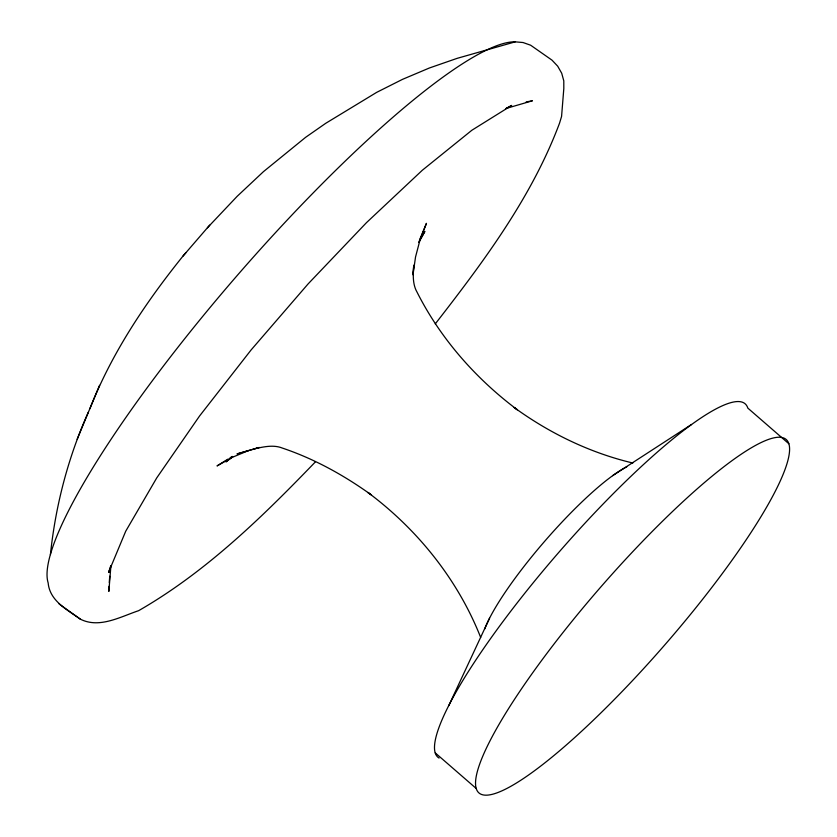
<?xml version="1.0" encoding="UTF-8"?>
<svg xmlns="http://www.w3.org/2000/svg" width="837" height="837" viewBox="0 0 837 837"><rect width="100%" height="100%" fill="white"/><g stroke="black" fill="none" stroke-linecap="round" stroke-linejoin="round"><path stroke-width="1.26" d="M109.061 586.298L108.852 591.403L110.913 565.77L108.59 572.32L125.738 531.181L156.76 477.875L199.53 416.041L251.152 349.887L308.1 283.921L366.491 222.642L422.35 170.225L471.869 130.248L511.679 105.431L506.615 108.067M109.26 582.489L109.762 576.201M110.065 572.435L110.578 566.147M413.08 273.594L413.75 265.214C413.112 274.212 412.369 284.036 417.067 292.186C440.524 338.65 475.782 378.648 517.339 409.774L514.169 407.493C549.721 433.325 589.991 452.848 632.824 463.018M50.419 554.607C55.535 505.527 68.153 457.264 88.335 412.222M412.986 274.798L415.539 256.969L420.048 239.759L426.462 223.333L419.536 239.957M89.883 408.718C111.771 352.984 145.565 302.607 182.937 256.143L185.929 252.669M77.15 439.289L99.54 385.323M448.747 705.675L489.551 618.229M418.772 242.5L424.861 231.472L419.128 241.318M435.261 323.898C483.524 261.74 531.757 197.396 559.566 123.102L561.575 116.416L563.814 88.555L563.793 80.865L561.7 73.227L557.683 66.165L552.012 60.159L530.648 45.219L523.041 42.53L515.226 41.85L457.138 58.349L429.402 67.985L402.545 79.337L376.65 92.373L325.771 123.28L305.651 137.299L263.467 171.637L237.195 196.287L207.398 227.79M182.937 256.143L209.721 225.111M315.35 461.919C261.918 517.392 205.808 572.079 138.618 610.686C120.402 616.764 99.321 628.838 80.3 619.129C67.18 609.671 49.739 600.987 48.148 582.866A360.506 66.426 -49 0 1 234.632 278.47A360.506 66.426 -49 0 1 515.226 41.85M232.037 456.96L225.938 461.888L232.801 456.72M612.611 475.678L691.519 424.474M227.905 459.136L217.024 465.927L232.173 457.389L248.359 450.62L259.344 447.45M230.081 457.776L232.257 456.416M505.6 108.601L532.405 100.796L526.17 101.936M248.359 450.62L237.007 453.926L259.177 447.513M255.421 448.611C264.199 446.696 273.772 444.604 282.456 448.109C314.252 458.802 343.861 475.186 371.042 494.719L367.872 492.438C417.579 529.486 457.87 579.664 480.689 637.48M59.092 603.937L80.3 619.129M788.852 443.746A234.161 43.147 -49 0 0 541.549 660.571A234.161 43.147 -49 0 0 567.319 744.114A234.161 43.147 -49 0 0 788.852 443.746L747.807 408.09A234.161 43.147 -49 0 0 565.331 544.918A234.161 43.147 -49 0 0 439.069 758.06M435.25 752.892L476.295 788.538M484.769 628.901A118.708 21.867 -49 0 1 547.241 538.337A118.708 21.867 -49 0 1 626.767 466.858"/></g></svg>
